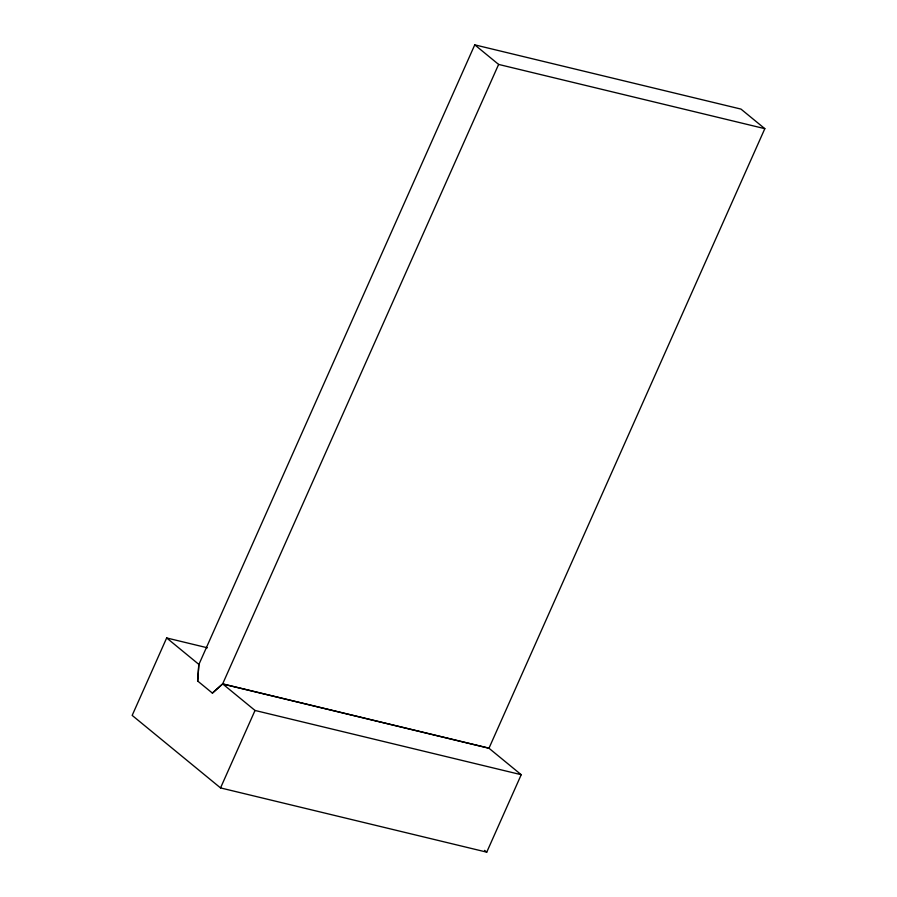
<?xml version="1.0" encoding="UTF-8"?>
<svg xmlns="http://www.w3.org/2000/svg" width="897" height="897" viewBox="0 0 897 897"><rect width="100%" height="100%" fill="white"/><g stroke="black" fill="none" stroke-linecap="round" stroke-linejoin="round"><path stroke-width="1.35" d="M197.732 681.081L198.786 664.329L166.663 637.958L132.173 715.402L220.539 787.914L486.746 852.15L521.224 774.705L488.854 748.143L222.647 683.906L212.342 693.067M474.76 44.85L198.91 664.419L197.609 680.98L212.454 693.157L222.647 683.906L498.62 64.427L474.76 44.85L740.967 109.086L764.827 128.663L488.966 748.244L222.77 683.996L255.028 710.458L521.224 774.705M220.539 787.914L255.028 710.458M498.62 64.427L764.827 128.663M166.663 637.958L207.398 647.791M484.593 850.378L486.746 852.15"/></g></svg>
